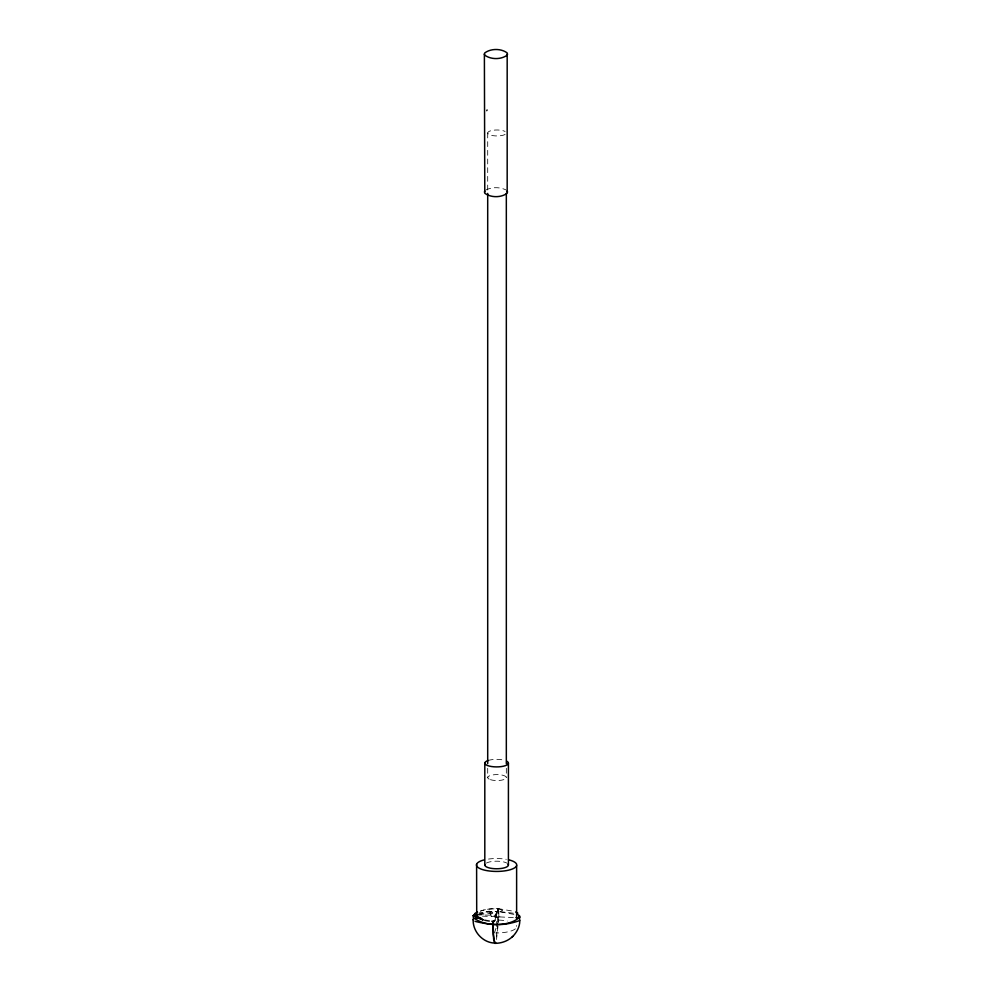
<?xml version="1.0" encoding="UTF-8"?>
<svg xmlns="http://www.w3.org/2000/svg" width="993" height="993" viewBox="0 0 993 993"><rect width="100%" height="100%" fill="white"/><g stroke="black" fill="none" stroke-linecap="round" stroke-linejoin="round"><path stroke-width="0.74" stroke-dasharray="4.96 3.72" d="M497.816 922.013L497.94 908.595L486.483 909.29L477.434 911.872M498.225 922.174L497.94 908.595L494.154 918.624L498.362 908.657L514.597 911.437M497.741 923.353L496.227 939.241M497.989 926.221L496.512 939.515M495.259 918.972L498.809 908.595A20.133 6.455 0 0 0 480.389 911.202M494.415 932.911L498.809 920.089L498.809 908.595M499.901 916.887L491.883 916.887L490.43 914.541L493.496 912.567L489.127 911.127L479.172 913.982M485.937 189.936C492.094 186.945 499.876 186.945 506.02 189.936M478.763 914.503L486.458 912.244L497.927 911.4L486.458 911.711L478.763 912.989M479.197 914.752L493.496 912.567L489.785 912.84L490.43 914.541M476.64 914.876L496.512 915.298L496.512 926.779M482.387 916.117L514.436 917.606M513.443 913.212L498.349 911.475L514.573 914.516M498.362 908.657L502.446 910.444L499.256 910.606L497.965 909.625M516.509 925.526L516.559 926.357M506.331 768.272L506.331 777.569M487.7 132.963L487.7 191.848M487.7 768.272L487.7 777.569M486.396 863.078A11.804 3.786 0 0 1 506.827 863.078M488.271 760.452A11.804 3.786 0 0 1 502.508 759.844M505.089 134.452A9.322 2.991 0 0 1 491.026 135.247A9.322 2.991 0 0 1 491.026 130.679A9.322 2.991 0 0 1 505.089 131.473M515.367 928.84A20.133 6.455 0 0 1 495.718 932.948M498.809 920.089A20.133 6.455 0 0 1 507.435 921.057M488.506 859.069A20.133 6.455 0 0 1 506.306 859.317M490.43 779.679A9.322 2.991 0 0 0 506.02 778.338A9.322 2.991 0 0 0 494.601 774.689A9.322 2.991 0 0 0 490.43 779.679"/><path stroke-width="1.49" d="M495.383 919.94L493.074 921.492L493.173 934.177L494.762 943.089C482.61 942.717 472.407 931.273 473.202 919.208M493.074 921.492L493.62 939.13L494.936 943.35C501.465 943.313 508.056 941.041 512.723 936.387M519.786 920.722C519.823 927.015 516.583 932.75 512.165 937.044M484.385 54.044L484.783 52.902C490.927 48.359 501.043 48.359 507.175 52.902L507.175 193.263C501.043 197.806 490.927 197.806 484.783 193.263L484.385 54.044L484.783 55.174C490.927 59.717 501.043 59.717 507.175 55.174L507.572 54.044M484.385 192.133L484.783 190.991M508.416 763.12L508.416 864.977A11.804 3.786 0 0 1 496.612 868.763A11.804 3.786 0 0 1 484.807 864.977L485.018 864.481M486.756 110.67L487.091 109.975M517.849 914.59L519.624 915.869L519.761 917.172C508.056 927.388 489.164 924.942 475.014 921.318M494.936 943.35L495.718 942.419M519.6 918.451L519.724 920.523C505.611 925.799 485.925 927.102 473.363 917.693L473.239 915.658L474.604 914.429M474.629 913.672L477.434 911.872M477.745 914.392L473.239 915.658L482.784 919.853L480.389 917.669M477.77 914.963L473.475 915.62L478.998 917.259M474.977 918.314L479.036 917.83M473.239 915.683L476.292 915.831M515.963 917.681L519.004 917.83M519.637 917.098L518.656 916.378L519.761 917.184M515.69 912.008L517.874 913.163M508.006 863.997L508.416 864.977M507.175 190.991L507.572 192.133M473.264 919.009L473.388 920.151M516.621 865.685L516.621 917.979M506.331 193.399L506.331 763.617M487.7 193.399L487.7 763.617M484.807 763.12L484.807 864.977M476.603 864.27L476.714 915.993A20.133 6.455 0 0 0 483.33 919.866M506.827 761.234A11.804 3.786 0 0 1 503.377 766.224A11.804 3.786 0 0 1 487.575 765.553A11.804 3.786 0 0 1 488.271 760.452M494.415 921.43A20.133 6.455 0 0 1 491.82 921.281M489.313 921.032A20.133 6.455 0 0 1 484.696 920.213M508.515 859.777A20.133 6.455 0 0 1 511.743 869.235A20.133 6.455 0 0 1 482.064 869.434A20.133 6.455 0 0 1 484.013 859.938"/></g></svg>
